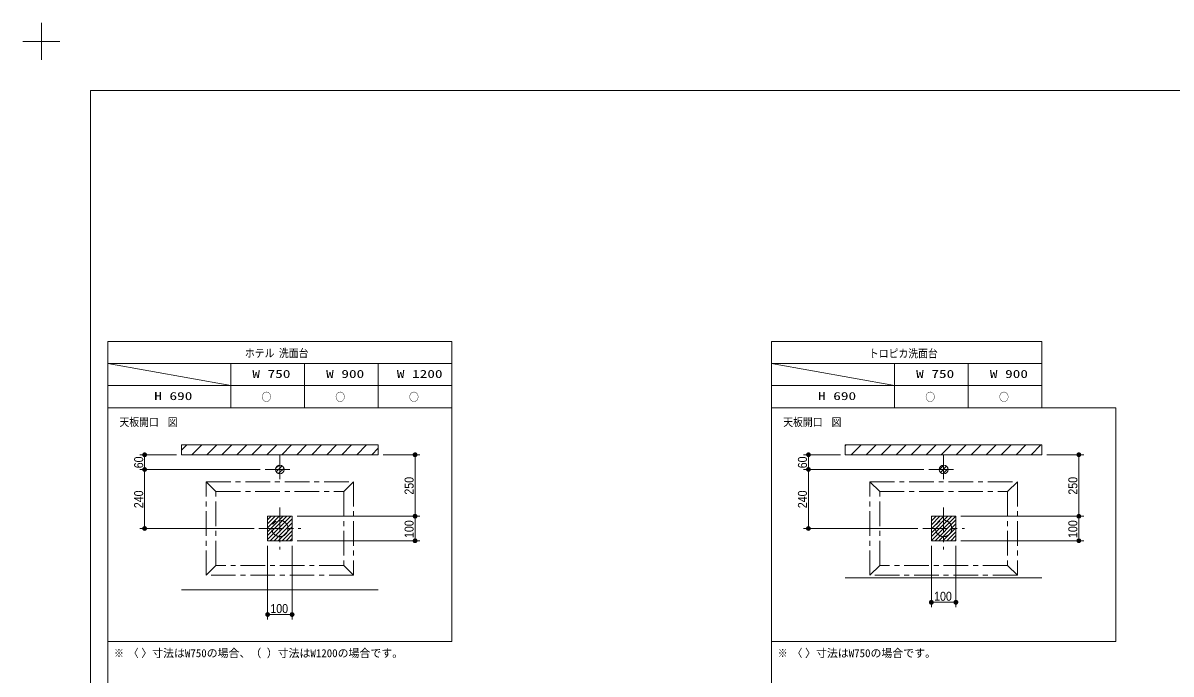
# Model space of a CAD drawing. Units: millimetres, scale not verified. Extents: x -6062 to 6062, y -3045 to 3045.
# Drawn here: x -6062 to -1392, y 397 to 3045 of the extents above; entities that cross this region are included whole.
import ezdxf
from ezdxf.enums import TextEntityAlignment as Align

# ---------------------------------------------------------------- set-up
doc = ezdxf.new("R2010")
doc.units = ezdxf.units.MM
doc.header["$LTSCALE"] = 20
doc.linetypes.add('CHAIN1', pattern=[8, 5, -1, 1, -1])
for name, color, linetype, lineweight in [('0-0_1図面枠', 7, 'Continuous', 9), ('0-1_2寸法-1', 7, 'Continuous', 9), ('0-2_0', 7, 'Continuous', 9), ('0-5_3一般', 7, 'Continuous', 9)]:
    doc.layers.add(name, color=color, linetype=linetype, lineweight=lineweight)
doc.styles.add('ＭＳ ゴシック', font='')
doc.styles.add('ＭＳ Ｐゴシック', font='')
doc.styles.get('ＭＳ ゴシック').set_extended_font_data('MS Gothic')
doc.styles.get('ＭＳ Ｐゴシック').set_extended_font_data('MS PGothic')

# ---------------------------------------------------------------- blocks, each defined once
blk = doc.blocks.new('グループ')
at = {"layer": '0-0_1図面枠'}
for p, q in [((-84000, 57900), (-84000, 60900)), ((-85500, 59400), (-82500, 59400))]:
    blk.add_line(p, q, dxfattribs=at)
blk = doc.blocks.new('グループ-2')
at = {"layer": '0-0_1図面枠'}
blk.add_lwpolyline([(-80000, 55400), (80000, 55400), (80000, -55400), (-80000, -55400)], close=True, dxfattribs=at)
blk = doc.blocks.new('図面枠')
at = {"layer": '0-0_1図面枠'}
for name in ['グループ', 'グループ-2']:
    blk.add_blockref(name, (0, 0), dxfattribs=at)
blk = doc.blocks.new('_Dot')
at = {"layer": '0-2_0'}
for p, q in [((-10, 0), (-20, 0)), ((9.78, 2), (-9.78, 2)), ((7.99, 6), (-7.99, 6)), ((9.16, -3.98), (-9.16, -3.98)), ((6, -7.98), (-6, -7.98))]:
    blk.add_line(p, q, dxfattribs=at)
for points in [[(10, 0), (9.92, 1.25), (9.69, 2.49), (9.3, 3.68), (8.76, 4.82), (8.09, 5.88), (7.29, 6.85), (6.37, 7.71), (5.36, 8.44), (4.26, 9.05), (3.09, 9.51), (1.87, 9.82), (0.63, 9.98), (-0.63, 9.98), (-1.87, 9.82), (-3.09, 9.51), (-4.26, 9.05), (-5.36, 8.44), (-6.37, 7.71), (-7.29, 6.85), (-8.09, 5.88), (-8.76, 4.82), (-9.3, 3.68), (-9.69, 2.49), (-9.92, 1.25), (-10, 0), (0, 0)], [(-10, 0), (-9.92, -1.25), (-9.69, -2.49), (-9.3, -3.68), (-8.76, -4.82), (-8.09, -5.88), (-7.29, -6.85), (-6.37, -7.71), (-5.36, -8.44), (-4.26, -9.05), (-3.09, -9.51), (-1.87, -9.82), (-0.63, -9.98), (0.63, -9.98), (1.87, -9.82), (3.09, -9.51), (4.26, -9.05), (5.36, -8.44), (6.37, -7.71), (7.29, -6.85), (8.09, -5.88), (8.76, -4.82), (9.3, -3.68), (9.69, -2.49), (9.92, -1.25), (10, 0), (0, 0)]]:
    blk.add_lwpolyline(points, close=True, dxfattribs=at)

msp = doc.modelspace()

# ---------------------------------------------------------------- linework, layer by layer
at = {"layer": '0-0_1図面枠'}
for p, q in [((-5717.5, 1750), (-5717.5, -2420)), ((-3017.5, 1750), (-3017.5, -2420)), ((-4317.5, 1660), (-5717.5, 1660)), ((-5717.5, 1660), (-5217.5, 1570)), ((-5217.5, 1480), (-5217.5, 1660)), ((-4917.5, 1480), (-4917.5, 1660)), ((-4617.5, 1480), (-4617.5, 1660)), ((-1917.5, 1660), (-3017.5, 1660)), ((-3017.5, 1660), (-2517.5, 1570)), ((-2517.5, 1480), (-2517.5, 1660)), ((-2217.5, 1480), (-2217.5, 1660)), ((-5717.5, 1570), (-4317.5, 1570)), ((-3017.5, 1570), (-1917.5, 1570))]:
    msp.add_line(p, q, dxfattribs=at)
for points in [[(-5717.5, 1750), (-4317.5, 1750), (-4317.5, 1480), (-5717.5, 1480)], [(-3017.5, 1750), (-1917.5, 1750), (-1917.5, 1480), (-3017.5, 1480)], [(-5717.5, 1480), (-4317.5, 1480), (-4317.5, 530), (-5717.5, 530)], [(-3017.5, 1480), (-1617.5, 1480), (-1617.5, 530), (-3017.5, 530)]]:
    msp.add_lwpolyline(points, close=True, dxfattribs=at)
at = {"layer": '0-1_2寸法-1'}
for p, q in [((-5437.5, 1289), (-5587.5, 1289)), ((-5567.5, 1244.01), (-5567.5, 1273.99)), ((-4597.5, 1289), (-4447.5, 1289)), ((-4467.5, 1273.99), (-4467.5, 1054.01)), ((-2737.5, 1289), (-2887.5, 1289)), ((-2867.5, 1244.01), (-2867.5, 1273.99)), ((-1897.5, 1289), (-1747.5, 1289)), ((-1767.5, 1273.99), (-1767.5, 1054.01)), ((-5097.5, 1229), (-5587.5, 1229)), ((-5097.5, 1229), (-5587.5, 1229)), ((-2397.5, 1229), (-2887.5, 1229)), ((-2397.5, 1229), (-2887.5, 1229)), ((-5567.5, 1213.99), (-5567.5, 1004.01)), ((-2867.5, 1213.99), (-2867.5, 1004.01)), ((-4947.5, 1039), (-4447.5, 1039)), ((-4947.5, 1039), (-4447.5, 1039)), ((-2247.5, 1039), (-1747.5, 1039)), ((-2247.5, 1039), (-1747.5, 1039)), ((-5122.5, 989), (-5587.5, 989)), ((-4467.5, 954.01), (-4467.5, 1023.99)), ((-2422.5, 989), (-2887.5, 989)), ((-1767.5, 954.01), (-1767.5, 1023.99)), ((-4947.5, 939), (-4447.5, 939)), ((-2247.5, 939), (-1747.5, 939)), ((-5067.5, 919), (-5067.5, 619)), ((-4967.5, 919), (-4967.5, 619)), ((-2367.5, 919), (-2367.5, 669)), ((-2267.5, 919), (-2267.5, 669)), ((-2282.51, 689), (-2352.49, 689)), ((-4982.51, 639), (-5052.49, 639))]:
    msp.add_line(p, q, dxfattribs=at)
at = {"layer": '0-5_3一般'}
for p, q in [((-5417.5, 1307.76), (-5396.26, 1329)), ((-5375.3, 1289), (-5335.3, 1329)), ((-5314.34, 1289), (-5274.34, 1329)), ((-5253.38, 1289), (-5213.38, 1329)), ((-5192.42, 1289), (-5152.42, 1329)), ((-5131.46, 1289), (-5091.46, 1329)), ((-5070.5, 1289), (-5030.5, 1329)), ((-5009.54, 1289), (-4969.54, 1329)), ((-4948.58, 1289), (-4908.58, 1329)), ((-4887.62, 1289), (-4847.62, 1329)), ((-4826.66, 1289), (-4786.66, 1329)), ((-4765.7, 1289), (-4725.7, 1329)), ((-4704.74, 1289), (-4664.74, 1329)), ((-4643.78, 1289), (-4617.5, 1315.28)), ((-2717.5, 1325.52), (-2714.02, 1329)), ((-2693.06, 1289), (-2653.06, 1329)), ((-2632.1, 1289), (-2592.1, 1329)), ((-2571.14, 1289), (-2531.14, 1329)), ((-2510.18, 1289), (-2470.18, 1329)), ((-2449.22, 1289), (-2409.22, 1329)), ((-2388.26, 1289), (-2348.26, 1329)), ((-2327.3, 1289), (-2287.3, 1329)), ((-2266.34, 1289), (-2226.34, 1329)), ((-2205.38, 1289), (-2165.38, 1329)), ((-2144.42, 1289), (-2104.42, 1329)), ((-2083.46, 1289), (-2043.46, 1329)), ((-2022.5, 1289), (-1982.5, 1329)), ((-1961.54, 1289), (-1921.54, 1329)), ((-5417.5, 1289), (-4617.5, 1289)), ((-2717.5, 1289), (-1917.5, 1289)), ((-5035.17, 1232.33), (-5020.83, 1246.67)), ((-5032.48, 1219.02), (-5007.52, 1243.98)), ((-5023.42, 1212.08), (-5000.58, 1234.92)), ((-2335.41, 1228.09), (-2316.59, 1246.91)), ((-2330.68, 1216.82), (-2305.32, 1242.18)), ((-2320.23, 1211.27), (-2299.77, 1231.73)), ((-5067.5, 1024), (-5052.5, 1039)), ((-5067.5, 1008), (-5036.5, 1039)), ((-5067.5, 992), (-5020.5, 1039)), ((-5067.5, 976), (-5004.5, 1039)), ((-5067.5, 960), (-4988.5, 1039)), ((-5067.5, 944), (-4972.5, 1039)), ((-5056.5, 939), (-4967.5, 1028)), ((-2367.5, 1036), (-2364.5, 1039)), ((-2367.5, 1020), (-2348.5, 1039)), ((-2367.5, 1004), (-2332.5, 1039)), ((-2367.5, 988), (-2316.5, 1039)), ((-2367.5, 972), (-2300.5, 1039)), ((-2367.5, 956), (-2284.5, 1039)), ((-2367.5, 940), (-2268.5, 1039)), ((-5040.5, 939), (-4967.5, 1012)), ((-5024.5, 939), (-4967.5, 996)), ((-2352.5, 939), (-2267.5, 1024)), ((-2336.5, 939), (-2267.5, 1008)), ((-2320.5, 939), (-2267.5, 992)), ((-5008.5, 939), (-4967.5, 980)), ((-4992.5, 939), (-4967.5, 964)), ((-4976.5, 939), (-4967.5, 948)), ((-2304.5, 939), (-2267.5, 976)), ((-2288.5, 939), (-2267.5, 960)), ((-2272.5, 939), (-2267.5, 944)), ((-2717.5, 789), (-1917.5, 789)), ((-5417.5, 739), (-4617.5, 739))]:
    msp.add_line(p, q, dxfattribs=at)
at = {"layer": '0-5_3一般', "linetype": 'CHAIN1'}
for p, q in [((-5017.5, 1289), (-5017.5, 1169)), ((-2317.5, 1289), (-2317.5, 1169)), ((-5077.5, 1229), (-4957.5, 1229)), ((-2377.5, 1229), (-2257.5, 1229)), ((-5277.5, 1139), (-5317.5, 1179)), ((-4757.5, 1139), (-4717.5, 1179)), ((-2577.5, 1139), (-2617.5, 1179)), ((-2057.5, 1139), (-2017.5, 1179)), ((-5017.5, 1074), (-5017.5, 904)), ((-2317.5, 1074), (-2317.5, 904)), ((-5102.5, 989), (-4932.5, 989)), ((-2402.5, 989), (-2232.5, 989)), ((-5277.5, 839), (-5317.5, 799)), ((-4757.5, 839), (-4717.5, 799)), ((-2577.5, 839), (-2617.5, 799)), ((-2057.5, 839), (-2017.5, 799))]:
    msp.add_line(p, q, dxfattribs=at)
at = {"layer": '0-5_3一般'}
for points in [[(-5417.5, 1329), (-4617.5, 1329), (-4617.5, 1289), (-5417.5, 1289)], [(-2717.5, 1329), (-1917.5, 1329), (-1917.5, 1289), (-2717.5, 1289)], [(-5067.5, 1039), (-4967.5, 1039), (-4967.5, 939), (-5067.5, 939)], [(-5067.5, 1039), (-4967.5, 1039), (-4967.5, 939), (-5067.5, 939)], [(-2367.5, 1039), (-2267.5, 1039), (-2267.5, 939), (-2367.5, 939)], [(-2367.5, 1039), (-2267.5, 1039), (-2267.5, 939), (-2367.5, 939)]]:
    msp.add_lwpolyline(points, close=True, dxfattribs=at)
at = {"layer": '0-5_3一般', "linetype": 'CHAIN1'}
for points in [[(-5317.5, 1179), (-4717.5, 1179), (-4717.5, 799), (-5317.5, 799)], [(-2617.5, 1179), (-2017.5, 1179), (-2017.5, 799), (-2617.5, 799)], [(-5277.5, 1139), (-4757.5, 1139), (-4757.5, 839), (-5277.5, 839)], [(-2577.5, 1139), (-2057.5, 1139), (-2057.5, 839), (-2577.5, 839)]]:
    msp.add_lwpolyline(points, close=True, dxfattribs=at)
at = {"layer": '0-5_3一般'}
for centre in [(-5017.5, 1229), (-5017.5, 1229), (-2317.5, 1229), (-2317.5, 1229)]:
    msp.add_circle(centre, 18, dxfattribs=at)
at = {"layer": '0-5_3一般', "linetype": 'CHAIN1'}
for centre in [(-5017.5, 989), (-2317.5, 989)]:
    msp.add_circle(centre, 33, dxfattribs=at)

# ---------------------------------------------------------------- block references
at = {"layer": '0-0_1図面枠', "xscale": 0.05, "yscale": 0.05}
msp.add_blockref('図面枠', (-1787.5, 0), dxfattribs=at)
at = {"layer": '0-1_2寸法-1', "xscale": 0.7503418, "yscale": 0.7503418}
for p, rotation in [((-5567.5, 1289), 90), ((-4467.5, 1289), 90), ((-2867.5, 1289), 90), ((-1767.5, 1289), 90), ((-5567.5, 1229), 270), ((-5567.5, 1229), 90), ((-2867.5, 1229), 270), ((-2867.5, 1229), 90), ((-4467.5, 1039), 270), ((-4467.5, 1039), 90), ((-1767.5, 1039), 270), ((-1767.5, 1039), 90), ((-5567.5, 989), 270), ((-2867.5, 989), 270), ((-4467.5, 939), 270), ((-1767.5, 939), 270), ((-2367.5, 689), 180), ((-5067.5, 639), 180)]:
    msp.add_blockref('_Dot', p, dxfattribs=dict(at, rotation=rotation))
for p in [(-2267.5, 689), (-4967.5, 639)]:
    msp.add_blockref('_Dot', p, dxfattribs=at)

# ---------------------------------------------------------------- texts
at = {"layer": '0-0_1図面枠', "style": 'ＭＳ ゴシック'}
for s, width, p in [('ホテル', 0.9, (-5159.45, 1675.81)), ('洗面台', 0.9, (-5021.34, 1675.81)), ('トロピカ洗面台', 0.9, (-2621.09, 1674.66)), ('W 750', 1.4, (-5129.45, 1591.59)), ('W 900', 1.4, (-4829.45, 1591.59)), ('W 1200', 1.4, (-4541.75, 1591.59)), ('W 750', 1.4, (-2429.45, 1591.59)), ('W 900', 1.4, (-2129.45, 1591.59)), ('H 690', 1.4, (-5528.49, 1501.59)), ('○', 0.9, (-5092.09, 1497.53)), ('○', 0.9, (-4792.09, 1497.53)), ('○', 0.9, (-4492.09, 1497.53)), ('H 690', 1.4, (-2828.49, 1501.59)), ('○', 0.9, (-2392.09, 1497.53)), ('○', 0.9, (-2092.09, 1497.53)), ('天板開口', 0.9, (-5670, 1395.64)), ('図', 0.9, (-5473.27, 1395.64)), ('天板開口', 0.9, (-2970, 1395.64)), ('図', 0.9, (-2773.27, 1395.64)), ('※ 〈', 0.9, (-5692.1, 455.81)), ('※ 〈', 0.9, (-2992.1, 455.81))]:
    msp.add_text(s, height=32.55, dxfattribs=dict(at, width=width)).set_placement(p, align=Align.BOTTOM_LEFT)
for s, p in [(' 〉寸法はW750の場合、（ ）寸法はW1200の場合です。', (-5603.34, 455.81)), (' 〉寸法はW750の場合です。', (-2903.34, 455.81))]:
    msp.add_text(s, height=32.55, dxfattribs=at).set_placement(p, align=Align.BOTTOM_LEFT)
at = {"layer": '0-1_2寸法-1', "style": 'ＭＳ Ｐゴシック', "width": 0.9}
for s, p in [('60', (-5562.54, 1233.92)), ('60', (-2862.54, 1233.92)), ('250', (-4462.54, 1126.72)), ('250', (-1762.54, 1126.72)), ('240', (-5562.54, 1071.72)), ('240', (-2862.54, 1071.72)), ('100', (-4462.54, 950.39)), ('100', (-1762.54, 950.39))]:
    msp.add_text(s, height=36.66, rotation=90, dxfattribs=at).set_placement(p, align=Align.BOTTOM_LEFT)
for p in [(-2356.11, 684.04), (-5056.11, 634.04)]:
    msp.add_text('100', height=36.66, dxfattribs=at).set_placement(p, align=Align.BOTTOM_LEFT)

doc.saveas('drawing.dxf')
